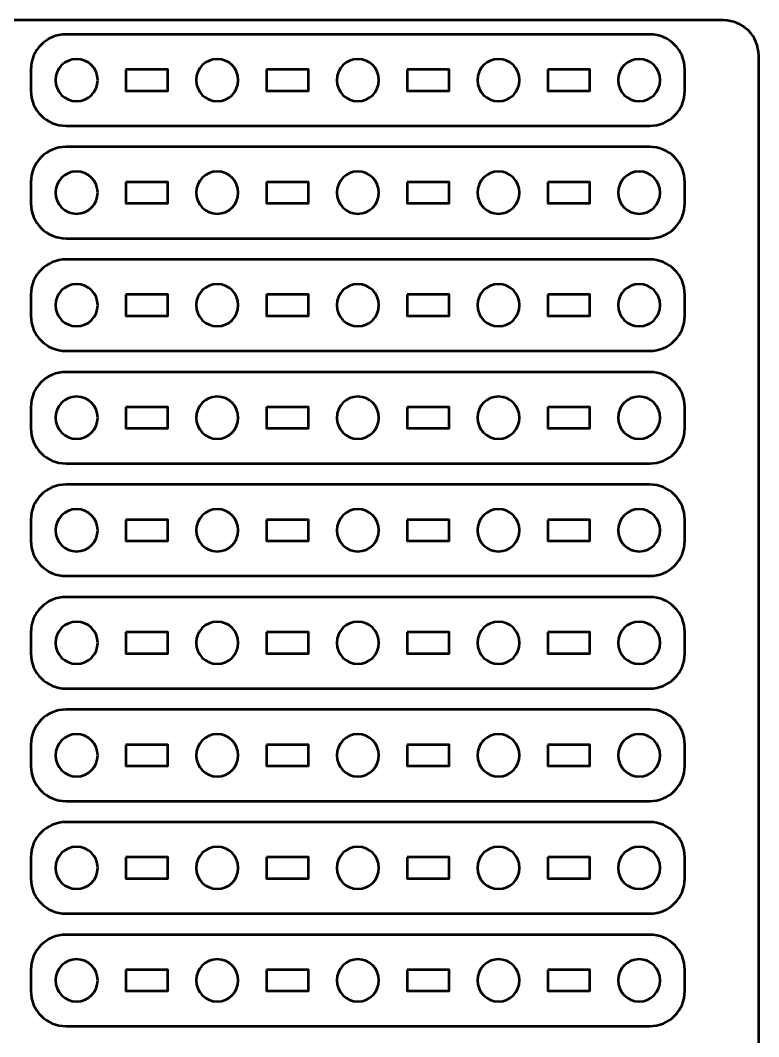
# Model space of a CAD drawing. Header units: centimetres. Extents: x -21 to 0, y -29.7 to 0.
# Drawn here: x -10.5 to 0, y -14.45 to 0 of the extents above; entities that cross this region are included whole.
import ezdxf

# ---------------------------------------------------------------- set-up
doc = ezdxf.new("R2010")
doc.units = ezdxf.units.CM
doc.header["$MEASUREMENT"] = 0
doc.layers.add('Layer 1', color=7, linetype='Continuous')

msp = doc.modelspace()

# ---------------------------------------------------------------- linework, layer by layer
at = {"layer": 'Layer 1', "color": 22, "lineweight": 53}
msp.add_open_spline([(-21.00003, -29.19996), (-21.00003, -29.19996), (-21.00003, -0.49992), (-21.00003, -0.49992), (-21.00003, -0.49992), (-21.00003, -0.22295), (-20.77694, 0.00004), (-20.49994, 0.00004), (-20.49994, 0.00004), (-20.49994, 0.00004), (-0.50008, 0.00004), (-0.50008, 0.00004), (-0.50008, 0.00004), (-0.22294, 0.00004), (0.00002, -0.22295), (0.00002, -0.49992), (0.00002, -0.49992), (0.00002, -0.49992), (0.00002, -29.19996), (0.00002, -29.19996), (0.00002, -29.19996), (0.00002, -29.47696), (-0.22294, -29.70005), (-0.50008, -29.70005), (-0.50008, -29.70005), (-0.50008, -29.70005), (-20.49994, -29.70005), (-20.49994, -29.70005), (-20.49994, -29.70005), (-20.77694, -29.70005), (-21.00003, -29.47696), (-21.00003, -29.19996)], degree=3, knots=[0, 0, 0, 0, 0.125, 0.125, 0.125, 0.125, 0.25, 0.25, 0.25, 0.25, 0.375, 0.375, 0.375, 0.375, 0.5, 0.5, 0.5, 0.5, 0.625, 0.625, 0.625, 0.625, 0.75, 0.75, 0.75, 0.75, 0.875, 0.875, 0.875, 0.875, 1, 1, 1, 1], dxfattribs=at)
at = {"layer": 'Layer 1', "color": 2, "lineweight": 53}
for points in [[(-9.84995, -0.19999), (-9.84995, -0.19999), (-1.55005, -0.19999), (-1.55005, -0.19999), (-1.55005, -0.19999), (-1.27305, -0.19999), (-1.04995, -0.42308), (-1.04995, -0.70008), (-1.04995, -0.70008), (-1.04995, -0.70008), (-1.04995, -1.00009), (-1.04995, -1.00009), (-1.04995, -1.00009), (-1.04995, -1.27705), (-1.27305, -1.50001), (-1.55005, -1.50001), (-1.55005, -1.50001), (-1.55005, -1.50001), (-9.84995, -1.50001), (-9.84995, -1.50001), (-9.84995, -1.50001), (-10.12695, -1.50001), (-10.35005, -1.27705), (-10.35005, -1.00009), (-10.35005, -1.00009), (-10.35005, -1.00009), (-10.35005, -0.70008), (-10.35005, -0.70008), (-10.35005, -0.70008), (-10.35005, -0.42308), (-10.12695, -0.19999), (-9.84995, -0.19999)], [(-9.84995, -1.79999), (-9.84995, -1.79999), (-1.55005, -1.79999), (-1.55005, -1.79999), (-1.55005, -1.79999), (-1.27305, -1.79999), (-1.04995, -2.02308), (-1.04995, -2.30008), (-1.04995, -2.30008), (-1.04995, -2.30008), (-1.04995, -2.60009), (-1.04995, -2.60009), (-1.04995, -2.60009), (-1.04995, -2.87705), (-1.27305, -3.10001), (-1.55005, -3.10001), (-1.55005, -3.10001), (-1.55005, -3.10001), (-9.84995, -3.10001), (-9.84995, -3.10001), (-9.84995, -3.10001), (-10.12695, -3.10001), (-10.35005, -2.87705), (-10.35005, -2.60009), (-10.35005, -2.60009), (-10.35005, -2.60009), (-10.35005, -2.30008), (-10.35005, -2.30008), (-10.35005, -2.30008), (-10.35005, -2.02308), (-10.12695, -1.79999), (-9.84995, -1.79999)], [(-9.84995, -3.39999), (-9.84995, -3.39999), (-1.55005, -3.39999), (-1.55005, -3.39999), (-1.55005, -3.39999), (-1.27305, -3.39999), (-1.04995, -3.62308), (-1.04995, -3.90008), (-1.04995, -3.90008), (-1.04995, -3.90008), (-1.04995, -4.20009), (-1.04995, -4.20009), (-1.04995, -4.20009), (-1.04995, -4.47705), (-1.27305, -4.70001), (-1.55005, -4.70001), (-1.55005, -4.70001), (-1.55005, -4.70001), (-9.84995, -4.70001), (-9.84995, -4.70001), (-9.84995, -4.70001), (-10.12695, -4.70001), (-10.35005, -4.47705), (-10.35005, -4.20009), (-10.35005, -4.20009), (-10.35005, -4.20009), (-10.35005, -3.90008), (-10.35005, -3.90008), (-10.35005, -3.90008), (-10.35005, -3.62308), (-10.12695, -3.39999), (-9.84995, -3.39999)], [(-9.84995, -4.99999), (-9.84995, -4.99999), (-1.55005, -4.99999), (-1.55005, -4.99999), (-1.55005, -4.99999), (-1.27305, -4.99999), (-1.04995, -5.22308), (-1.04995, -5.50008), (-1.04995, -5.50008), (-1.04995, -5.50008), (-1.04995, -5.80009), (-1.04995, -5.80009), (-1.04995, -5.80009), (-1.04995, -6.07705), (-1.27305, -6.30001), (-1.55005, -6.30001), (-1.55005, -6.30001), (-1.55005, -6.30001), (-9.84995, -6.30001), (-9.84995, -6.30001), (-9.84995, -6.30001), (-10.12695, -6.30001), (-10.35005, -6.07705), (-10.35005, -5.80009), (-10.35005, -5.80009), (-10.35005, -5.80009), (-10.35005, -5.50008), (-10.35005, -5.50008), (-10.35005, -5.50008), (-10.35005, -5.22308), (-10.12695, -4.99999), (-9.84995, -4.99999)], [(-9.84995, -6.59999), (-9.84995, -6.59999), (-1.55005, -6.59999), (-1.55005, -6.59999), (-1.55005, -6.59999), (-1.27305, -6.59999), (-1.04995, -6.82308), (-1.04995, -7.10008), (-1.04995, -7.10008), (-1.04995, -7.10008), (-1.04995, -7.40009), (-1.04995, -7.40009), (-1.04995, -7.40009), (-1.04995, -7.67705), (-1.27305, -7.90001), (-1.55005, -7.90001), (-1.55005, -7.90001), (-1.55005, -7.90001), (-9.84995, -7.90001), (-9.84995, -7.90001), (-9.84995, -7.90001), (-10.12695, -7.90001), (-10.35005, -7.67705), (-10.35005, -7.40009), (-10.35005, -7.40009), (-10.35005, -7.40009), (-10.35005, -7.10008), (-10.35005, -7.10008), (-10.35005, -7.10008), (-10.35005, -6.82308), (-10.12695, -6.59999), (-9.84995, -6.59999)], [(-9.84995, -8.19999), (-9.84995, -8.19999), (-1.55005, -8.19999), (-1.55005, -8.19999), (-1.55005, -8.19999), (-1.27305, -8.19999), (-1.04995, -8.42308), (-1.04995, -8.70008), (-1.04995, -8.70008), (-1.04995, -8.70008), (-1.04995, -9.00009), (-1.04995, -9.00009), (-1.04995, -9.00009), (-1.04995, -9.27705), (-1.27305, -9.50001), (-1.55005, -9.50001), (-1.55005, -9.50001), (-1.55005, -9.50001), (-9.84995, -9.50001), (-9.84995, -9.50001), (-9.84995, -9.50001), (-10.12695, -9.50001), (-10.35005, -9.27705), (-10.35005, -9.00009), (-10.35005, -9.00009), (-10.35005, -9.00009), (-10.35005, -8.70008), (-10.35005, -8.70008), (-10.35005, -8.70008), (-10.35005, -8.42308), (-10.12695, -8.19999), (-9.84995, -8.19999)], [(-9.84995, -9.79999), (-9.84995, -9.79999), (-1.55005, -9.79999), (-1.55005, -9.79999), (-1.55005, -9.79999), (-1.27305, -9.79999), (-1.04995, -10.02308), (-1.04995, -10.30008), (-1.04995, -10.30008), (-1.04995, -10.30008), (-1.04995, -10.60009), (-1.04995, -10.60009), (-1.04995, -10.60009), (-1.04995, -10.87705), (-1.27305, -11.10001), (-1.55005, -11.10001), (-1.55005, -11.10001), (-1.55005, -11.10001), (-9.84995, -11.10001), (-9.84995, -11.10001), (-9.84995, -11.10001), (-10.12695, -11.10001), (-10.35005, -10.87705), (-10.35005, -10.60009), (-10.35005, -10.60009), (-10.35005, -10.60009), (-10.35005, -10.30008), (-10.35005, -10.30008), (-10.35005, -10.30008), (-10.35005, -10.02308), (-10.12695, -9.79999), (-9.84995, -9.79999)], [(-9.84995, -11.39999), (-9.84995, -11.39999), (-1.55005, -11.39999), (-1.55005, -11.39999), (-1.55005, -11.39999), (-1.27305, -11.39999), (-1.04995, -11.62308), (-1.04995, -11.90008), (-1.04995, -11.90008), (-1.04995, -11.90008), (-1.04995, -12.20009), (-1.04995, -12.20009), (-1.04995, -12.20009), (-1.04995, -12.47705), (-1.27305, -12.70001), (-1.55005, -12.70001), (-1.55005, -12.70001), (-1.55005, -12.70001), (-9.84995, -12.70001), (-9.84995, -12.70001), (-9.84995, -12.70001), (-10.12695, -12.70001), (-10.35005, -12.47705), (-10.35005, -12.20009), (-10.35005, -12.20009), (-10.35005, -12.20009), (-10.35005, -11.90008), (-10.35005, -11.90008), (-10.35005, -11.90008), (-10.35005, -11.62308), (-10.12695, -11.39999), (-9.84995, -11.39999)], [(-9.84995, -12.99999), (-9.84995, -12.99999), (-1.55005, -12.99999), (-1.55005, -12.99999), (-1.55005, -12.99999), (-1.27305, -12.99999), (-1.04995, -13.22308), (-1.04995, -13.50008), (-1.04995, -13.50008), (-1.04995, -13.50008), (-1.04995, -13.80009), (-1.04995, -13.80009), (-1.04995, -13.80009), (-1.04995, -14.07705), (-1.27305, -14.30001), (-1.55005, -14.30001), (-1.55005, -14.30001), (-1.55005, -14.30001), (-9.84995, -14.30001), (-9.84995, -14.30001), (-9.84995, -14.30001), (-10.12695, -14.30001), (-10.35005, -14.07705), (-10.35005, -13.80009), (-10.35005, -13.80009), (-10.35005, -13.80009), (-10.35005, -13.50008), (-10.35005, -13.50008), (-10.35005, -13.50008), (-10.35005, -13.22308), (-10.12695, -12.99999), (-9.84995, -12.99999)]]:
    msp.add_open_spline(points, degree=3, knots=[0, 0, 0, 0, 0.125, 0.125, 0.125, 0.125, 0.25, 0.25, 0.25, 0.25, 0.375, 0.375, 0.375, 0.375, 0.5, 0.5, 0.5, 0.5, 0.625, 0.625, 0.625, 0.625, 0.75, 0.75, 0.75, 0.75, 0.875, 0.875, 0.875, 0.875, 1, 1, 1, 1], dxfattribs=at)
at = {"layer": 'Layer 1', "lineweight": 53}
for points in [[(-9.40002, -0.85001), (-9.40002, -1.01579), (-9.53425, -1.15002), (-9.70002, -1.15002), (-9.70002, -1.15002), (-9.86568, -1.15002), (-10.00002, -1.01579), (-10.00002, -0.85001), (-10.00002, -0.85001), (-10.00002, -0.68435), (-9.86568, -0.55001), (-9.70002, -0.55001), (-9.70002, -0.55001), (-9.53425, -0.55001), (-9.40002, -0.68435), (-9.40002, -0.85001)], [(-7.39994, -0.85001), (-7.39994, -1.01579), (-7.53432, -1.15002), (-7.69995, -1.15002), (-7.69995, -1.15002), (-7.86572, -1.15002), (-7.99995, -1.01579), (-7.99995, -0.85001), (-7.99995, -0.85001), (-7.99995, -0.68435), (-7.86572, -0.55001), (-7.69995, -0.55001), (-7.69995, -0.55001), (-7.53432, -0.55001), (-7.39994, -0.68435), (-7.39994, -0.85001)], [(-5.40002, -0.85001), (-5.40002, -1.01579), (-5.53436, -1.15002), (-5.70001, -1.15002), (-5.70001, -1.15002), (-5.86564, -1.15002), (-6.00002, -1.01579), (-6.00002, -0.85001), (-6.00002, -0.85001), (-6.00002, -0.68435), (-5.86564, -0.55001), (-5.70001, -0.55001), (-5.70001, -0.55001), (-5.53436, -0.55001), (-5.40002, -0.68435), (-5.40002, -0.85001)], [(-3.40005, -0.85001), (-3.40005, -1.01579), (-3.53429, -1.15002), (-3.70006, -1.15002), (-3.70006, -1.15002), (-3.86572, -1.15002), (-4.00006, -1.01579), (-4.00006, -0.85001), (-4.00006, -0.85001), (-4.00006, -0.68435), (-3.86572, -0.55001), (-3.70006, -0.55001), (-3.70006, -0.55001), (-3.53429, -0.55001), (-3.40005, -0.68435), (-3.40005, -0.85001)], [(-1.39998, -0.85001), (-1.39998, -1.01579), (-1.53435, -1.15002), (-1.69998, -1.15002), (-1.69998, -1.15002), (-1.86575, -1.15002), (-1.99998, -1.01579), (-1.99998, -0.85001), (-1.99998, -0.85001), (-1.99998, -0.68435), (-1.86575, -0.55001), (-1.69998, -0.55001), (-1.69998, -0.55001), (-1.53435, -0.55001), (-1.39998, -0.68435), (-1.39998, -0.85001)], [(-9, -0.70008), (-9, -0.70008), (-8.4, -0.70008), (-8.4, -0.70008), (-8.4, -0.70008), (-8.4, -0.70008), (-8.4, -1.00009), (-8.4, -1.00009), (-8.4, -1.00009), (-8.4, -1.00009), (-9, -1.00009), (-9, -1.00009), (-9, -1.00009), (-9, -1.00009), (-9, -0.70008), (-9, -0.70008)], [(-7.00004, -0.70008), (-7.00004, -0.70008), (-6.40003, -0.70008), (-6.40003, -0.70008), (-6.40003, -0.70008), (-6.40003, -0.70008), (-6.40003, -1.00009), (-6.40003, -1.00009), (-6.40003, -1.00009), (-6.40003, -1.00009), (-7.00004, -1.00009), (-7.00004, -1.00009), (-7.00004, -1.00009), (-7.00004, -1.00009), (-7.00004, -0.70008), (-7.00004, -0.70008)], [(-4.99997, -0.70008), (-4.99997, -0.70008), (-4.39997, -0.70008), (-4.39997, -0.70008), (-4.39997, -0.70008), (-4.39997, -0.70008), (-4.39997, -1.00009), (-4.39997, -1.00009), (-4.39997, -1.00009), (-4.39997, -1.00009), (-4.99997, -1.00009), (-4.99997, -1.00009), (-4.99997, -1.00009), (-4.99997, -1.00009), (-4.99997, -0.70008), (-4.99997, -0.70008)], [(-3, -0.70008), (-3, -0.70008), (-2.4, -0.70008), (-2.4, -0.70008), (-2.4, -0.70008), (-2.4, -0.70008), (-2.4, -1.00009), (-2.4, -1.00009), (-2.4, -1.00009), (-2.4, -1.00009), (-3, -1.00009), (-3, -1.00009), (-3, -1.00009), (-3, -1.00009), (-3, -0.70008), (-3, -0.70008)], [(-9.40002, -2.45001), (-9.40002, -2.61579), (-9.53425, -2.75002), (-9.70002, -2.75002), (-9.70002, -2.75002), (-9.86568, -2.75002), (-10.00002, -2.61579), (-10.00002, -2.45001), (-10.00002, -2.45001), (-10.00002, -2.28435), (-9.86568, -2.15001), (-9.70002, -2.15001), (-9.70002, -2.15001), (-9.53425, -2.15001), (-9.40002, -2.28435), (-9.40002, -2.45001)], [(-7.39994, -2.45001), (-7.39994, -2.61579), (-7.53432, -2.75002), (-7.69995, -2.75002), (-7.69995, -2.75002), (-7.86572, -2.75002), (-7.99995, -2.61579), (-7.99995, -2.45001), (-7.99995, -2.45001), (-7.99995, -2.28435), (-7.86572, -2.15001), (-7.69995, -2.15001), (-7.69995, -2.15001), (-7.53432, -2.15001), (-7.39994, -2.28435), (-7.39994, -2.45001)], [(-5.40002, -2.45001), (-5.40002, -2.61579), (-5.53436, -2.75002), (-5.70001, -2.75002), (-5.70001, -2.75002), (-5.86564, -2.75002), (-6.00002, -2.61579), (-6.00002, -2.45001), (-6.00002, -2.45001), (-6.00002, -2.28435), (-5.86564, -2.15001), (-5.70001, -2.15001), (-5.70001, -2.15001), (-5.53436, -2.15001), (-5.40002, -2.28435), (-5.40002, -2.45001)], [(-3.40005, -2.45001), (-3.40005, -2.61579), (-3.53429, -2.75002), (-3.70006, -2.75002), (-3.70006, -2.75002), (-3.86572, -2.75002), (-4.00006, -2.61579), (-4.00006, -2.45001), (-4.00006, -2.45001), (-4.00006, -2.28435), (-3.86572, -2.15001), (-3.70006, -2.15001), (-3.70006, -2.15001), (-3.53429, -2.15001), (-3.40005, -2.28435), (-3.40005, -2.45001)], [(-1.39998, -2.45001), (-1.39998, -2.61579), (-1.53435, -2.75002), (-1.69998, -2.75002), (-1.69998, -2.75002), (-1.86575, -2.75002), (-1.99998, -2.61579), (-1.99998, -2.45001), (-1.99998, -2.45001), (-1.99998, -2.28435), (-1.86575, -2.15001), (-1.69998, -2.15001), (-1.69998, -2.15001), (-1.53435, -2.15001), (-1.39998, -2.28435), (-1.39998, -2.45001)], [(-9, -2.30008), (-9, -2.30008), (-8.4, -2.30008), (-8.4, -2.30008), (-8.4, -2.30008), (-8.4, -2.30008), (-8.4, -2.60009), (-8.4, -2.60009), (-8.4, -2.60009), (-8.4, -2.60009), (-9, -2.60009), (-9, -2.60009), (-9, -2.60009), (-9, -2.60009), (-9, -2.30008), (-9, -2.30008)], [(-7.00004, -2.30008), (-7.00004, -2.30008), (-6.40003, -2.30008), (-6.40003, -2.30008), (-6.40003, -2.30008), (-6.40003, -2.30008), (-6.40003, -2.60009), (-6.40003, -2.60009), (-6.40003, -2.60009), (-6.40003, -2.60009), (-7.00004, -2.60009), (-7.00004, -2.60009), (-7.00004, -2.60009), (-7.00004, -2.60009), (-7.00004, -2.30008), (-7.00004, -2.30008)], [(-4.99997, -2.30008), (-4.99997, -2.30008), (-4.39997, -2.30008), (-4.39997, -2.30008), (-4.39997, -2.30008), (-4.39997, -2.30008), (-4.39997, -2.60009), (-4.39997, -2.60009), (-4.39997, -2.60009), (-4.39997, -2.60009), (-4.99997, -2.60009), (-4.99997, -2.60009), (-4.99997, -2.60009), (-4.99997, -2.60009), (-4.99997, -2.30008), (-4.99997, -2.30008)], [(-3, -2.30008), (-3, -2.30008), (-2.4, -2.30008), (-2.4, -2.30008), (-2.4, -2.30008), (-2.4, -2.30008), (-2.4, -2.60009), (-2.4, -2.60009), (-2.4, -2.60009), (-2.4, -2.60009), (-3, -2.60009), (-3, -2.60009), (-3, -2.60009), (-3, -2.60009), (-3, -2.30008), (-3, -2.30008)], [(-9.40002, -4.05001), (-9.40002, -4.21579), (-9.53425, -4.35002), (-9.70002, -4.35002), (-9.70002, -4.35002), (-9.86568, -4.35002), (-10.00002, -4.21579), (-10.00002, -4.05001), (-10.00002, -4.05001), (-10.00002, -3.88435), (-9.86568, -3.75001), (-9.70002, -3.75001), (-9.70002, -3.75001), (-9.53425, -3.75001), (-9.40002, -3.88435), (-9.40002, -4.05001)], [(-7.39994, -4.05001), (-7.39994, -4.21579), (-7.53432, -4.35002), (-7.69995, -4.35002), (-7.69995, -4.35002), (-7.86572, -4.35002), (-7.99995, -4.21579), (-7.99995, -4.05001), (-7.99995, -4.05001), (-7.99995, -3.88435), (-7.86572, -3.75001), (-7.69995, -3.75001), (-7.69995, -3.75001), (-7.53432, -3.75001), (-7.39994, -3.88435), (-7.39994, -4.05001)], [(-5.40002, -4.05001), (-5.40002, -4.21579), (-5.53436, -4.35002), (-5.70001, -4.35002), (-5.70001, -4.35002), (-5.86564, -4.35002), (-6.00002, -4.21579), (-6.00002, -4.05001), (-6.00002, -4.05001), (-6.00002, -3.88435), (-5.86564, -3.75001), (-5.70001, -3.75001), (-5.70001, -3.75001), (-5.53436, -3.75001), (-5.40002, -3.88435), (-5.40002, -4.05001)], [(-3.40005, -4.05001), (-3.40005, -4.21579), (-3.53429, -4.35002), (-3.70006, -4.35002), (-3.70006, -4.35002), (-3.86572, -4.35002), (-4.00006, -4.21579), (-4.00006, -4.05001), (-4.00006, -4.05001), (-4.00006, -3.88435), (-3.86572, -3.75001), (-3.70006, -3.75001), (-3.70006, -3.75001), (-3.53429, -3.75001), (-3.40005, -3.88435), (-3.40005, -4.05001)], [(-1.39998, -4.05001), (-1.39998, -4.21579), (-1.53435, -4.35002), (-1.69998, -4.35002), (-1.69998, -4.35002), (-1.86575, -4.35002), (-1.99998, -4.21579), (-1.99998, -4.05001), (-1.99998, -4.05001), (-1.99998, -3.88435), (-1.86575, -3.75001), (-1.69998, -3.75001), (-1.69998, -3.75001), (-1.53435, -3.75001), (-1.39998, -3.88435), (-1.39998, -4.05001)], [(-9, -3.90008), (-9, -3.90008), (-8.4, -3.90008), (-8.4, -3.90008), (-8.4, -3.90008), (-8.4, -3.90008), (-8.4, -4.20009), (-8.4, -4.20009), (-8.4, -4.20009), (-8.4, -4.20009), (-9, -4.20009), (-9, -4.20009), (-9, -4.20009), (-9, -4.20009), (-9, -3.90008), (-9, -3.90008)], [(-7.00004, -3.90008), (-7.00004, -3.90008), (-6.40003, -3.90008), (-6.40003, -3.90008), (-6.40003, -3.90008), (-6.40003, -3.90008), (-6.40003, -4.20009), (-6.40003, -4.20009), (-6.40003, -4.20009), (-6.40003, -4.20009), (-7.00004, -4.20009), (-7.00004, -4.20009), (-7.00004, -4.20009), (-7.00004, -4.20009), (-7.00004, -3.90008), (-7.00004, -3.90008)], [(-4.99997, -3.90008), (-4.99997, -3.90008), (-4.39997, -3.90008), (-4.39997, -3.90008), (-4.39997, -3.90008), (-4.39997, -3.90008), (-4.39997, -4.20009), (-4.39997, -4.20009), (-4.39997, -4.20009), (-4.39997, -4.20009), (-4.99997, -4.20009), (-4.99997, -4.20009), (-4.99997, -4.20009), (-4.99997, -4.20009), (-4.99997, -3.90008), (-4.99997, -3.90008)], [(-3, -3.90008), (-3, -3.90008), (-2.4, -3.90008), (-2.4, -3.90008), (-2.4, -3.90008), (-2.4, -3.90008), (-2.4, -4.20009), (-2.4, -4.20009), (-2.4, -4.20009), (-2.4, -4.20009), (-3, -4.20009), (-3, -4.20009), (-3, -4.20009), (-3, -4.20009), (-3, -3.90008), (-3, -3.90008)], [(-9.40002, -5.65001), (-9.40002, -5.81579), (-9.53425, -5.95002), (-9.70002, -5.95002), (-9.70002, -5.95002), (-9.86568, -5.95002), (-10.00002, -5.81579), (-10.00002, -5.65001), (-10.00002, -5.65001), (-10.00002, -5.48435), (-9.86568, -5.35001), (-9.70002, -5.35001), (-9.70002, -5.35001), (-9.53425, -5.35001), (-9.40002, -5.48435), (-9.40002, -5.65001)], [(-7.39994, -5.65001), (-7.39994, -5.81579), (-7.53432, -5.95002), (-7.69995, -5.95002), (-7.69995, -5.95002), (-7.86572, -5.95002), (-7.99995, -5.81579), (-7.99995, -5.65001), (-7.99995, -5.65001), (-7.99995, -5.48435), (-7.86572, -5.35001), (-7.69995, -5.35001), (-7.69995, -5.35001), (-7.53432, -5.35001), (-7.39994, -5.48435), (-7.39994, -5.65001)], [(-5.40002, -5.65001), (-5.40002, -5.81579), (-5.53436, -5.95002), (-5.70001, -5.95002), (-5.70001, -5.95002), (-5.86564, -5.95002), (-6.00002, -5.81579), (-6.00002, -5.65001), (-6.00002, -5.65001), (-6.00002, -5.48435), (-5.86564, -5.35001), (-5.70001, -5.35001), (-5.70001, -5.35001), (-5.53436, -5.35001), (-5.40002, -5.48435), (-5.40002, -5.65001)], [(-3.40005, -5.65001), (-3.40005, -5.81579), (-3.53429, -5.95002), (-3.70006, -5.95002), (-3.70006, -5.95002), (-3.86572, -5.95002), (-4.00006, -5.81579), (-4.00006, -5.65001), (-4.00006, -5.65001), (-4.00006, -5.48435), (-3.86572, -5.35001), (-3.70006, -5.35001), (-3.70006, -5.35001), (-3.53429, -5.35001), (-3.40005, -5.48435), (-3.40005, -5.65001)], [(-1.39998, -5.65001), (-1.39998, -5.81579), (-1.53435, -5.95002), (-1.69998, -5.95002), (-1.69998, -5.95002), (-1.86575, -5.95002), (-1.99998, -5.81579), (-1.99998, -5.65001), (-1.99998, -5.65001), (-1.99998, -5.48435), (-1.86575, -5.35001), (-1.69998, -5.35001), (-1.69998, -5.35001), (-1.53435, -5.35001), (-1.39998, -5.48435), (-1.39998, -5.65001)], [(-9, -5.50008), (-9, -5.50008), (-8.4, -5.50008), (-8.4, -5.50008), (-8.4, -5.50008), (-8.4, -5.50008), (-8.4, -5.80009), (-8.4, -5.80009), (-8.4, -5.80009), (-8.4, -5.80009), (-9, -5.80009), (-9, -5.80009), (-9, -5.80009), (-9, -5.80009), (-9, -5.50008), (-9, -5.50008)], [(-7.00004, -5.50008), (-7.00004, -5.50008), (-6.40003, -5.50008), (-6.40003, -5.50008), (-6.40003, -5.50008), (-6.40003, -5.50008), (-6.40003, -5.80009), (-6.40003, -5.80009), (-6.40003, -5.80009), (-6.40003, -5.80009), (-7.00004, -5.80009), (-7.00004, -5.80009), (-7.00004, -5.80009), (-7.00004, -5.80009), (-7.00004, -5.50008), (-7.00004, -5.50008)], [(-4.99997, -5.50008), (-4.99997, -5.50008), (-4.39997, -5.50008), (-4.39997, -5.50008), (-4.39997, -5.50008), (-4.39997, -5.50008), (-4.39997, -5.80009), (-4.39997, -5.80009), (-4.39997, -5.80009), (-4.39997, -5.80009), (-4.99997, -5.80009), (-4.99997, -5.80009), (-4.99997, -5.80009), (-4.99997, -5.80009), (-4.99997, -5.50008), (-4.99997, -5.50008)], [(-3, -5.50008), (-3, -5.50008), (-2.4, -5.50008), (-2.4, -5.50008), (-2.4, -5.50008), (-2.4, -5.50008), (-2.4, -5.80009), (-2.4, -5.80009), (-2.4, -5.80009), (-2.4, -5.80009), (-3, -5.80009), (-3, -5.80009), (-3, -5.80009), (-3, -5.80009), (-3, -5.50008), (-3, -5.50008)], [(-9.40002, -7.25001), (-9.40002, -7.41579), (-9.53425, -7.55002), (-9.70002, -7.55002), (-9.70002, -7.55002), (-9.86568, -7.55002), (-10.00002, -7.41579), (-10.00002, -7.25001), (-10.00002, -7.25001), (-10.00002, -7.08435), (-9.86568, -6.95001), (-9.70002, -6.95001), (-9.70002, -6.95001), (-9.53425, -6.95001), (-9.40002, -7.08435), (-9.40002, -7.25001)], [(-7.39994, -7.25001), (-7.39994, -7.41579), (-7.53432, -7.55002), (-7.69995, -7.55002), (-7.69995, -7.55002), (-7.86572, -7.55002), (-7.99995, -7.41579), (-7.99995, -7.25001), (-7.99995, -7.25001), (-7.99995, -7.08435), (-7.86572, -6.95001), (-7.69995, -6.95001), (-7.69995, -6.95001), (-7.53432, -6.95001), (-7.39994, -7.08435), (-7.39994, -7.25001)], [(-5.40002, -7.25001), (-5.40002, -7.41579), (-5.53436, -7.55002), (-5.70001, -7.55002), (-5.70001, -7.55002), (-5.86564, -7.55002), (-6.00002, -7.41579), (-6.00002, -7.25001), (-6.00002, -7.25001), (-6.00002, -7.08435), (-5.86564, -6.95001), (-5.70001, -6.95001), (-5.70001, -6.95001), (-5.53436, -6.95001), (-5.40002, -7.08435), (-5.40002, -7.25001)], [(-3.40005, -7.25001), (-3.40005, -7.41579), (-3.53429, -7.55002), (-3.70006, -7.55002), (-3.70006, -7.55002), (-3.86572, -7.55002), (-4.00006, -7.41579), (-4.00006, -7.25001), (-4.00006, -7.25001), (-4.00006, -7.08435), (-3.86572, -6.95001), (-3.70006, -6.95001), (-3.70006, -6.95001), (-3.53429, -6.95001), (-3.40005, -7.08435), (-3.40005, -7.25001)], [(-1.39998, -7.25001), (-1.39998, -7.41579), (-1.53435, -7.55002), (-1.69998, -7.55002), (-1.69998, -7.55002), (-1.86575, -7.55002), (-1.99998, -7.41579), (-1.99998, -7.25001), (-1.99998, -7.25001), (-1.99998, -7.08435), (-1.86575, -6.95001), (-1.69998, -6.95001), (-1.69998, -6.95001), (-1.53435, -6.95001), (-1.39998, -7.08435), (-1.39998, -7.25001)], [(-9, -7.10008), (-9, -7.10008), (-8.4, -7.10008), (-8.4, -7.10008), (-8.4, -7.10008), (-8.4, -7.10008), (-8.4, -7.40009), (-8.4, -7.40009), (-8.4, -7.40009), (-8.4, -7.40009), (-9, -7.40009), (-9, -7.40009), (-9, -7.40009), (-9, -7.40009), (-9, -7.10008), (-9, -7.10008)], [(-7.00004, -7.10008), (-7.00004, -7.10008), (-6.40003, -7.10008), (-6.40003, -7.10008), (-6.40003, -7.10008), (-6.40003, -7.10008), (-6.40003, -7.40009), (-6.40003, -7.40009), (-6.40003, -7.40009), (-6.40003, -7.40009), (-7.00004, -7.40009), (-7.00004, -7.40009), (-7.00004, -7.40009), (-7.00004, -7.40009), (-7.00004, -7.10008), (-7.00004, -7.10008)], [(-4.99997, -7.10008), (-4.99997, -7.10008), (-4.39997, -7.10008), (-4.39997, -7.10008), (-4.39997, -7.10008), (-4.39997, -7.10008), (-4.39997, -7.40009), (-4.39997, -7.40009), (-4.39997, -7.40009), (-4.39997, -7.40009), (-4.99997, -7.40009), (-4.99997, -7.40009), (-4.99997, -7.40009), (-4.99997, -7.40009), (-4.99997, -7.10008), (-4.99997, -7.10008)], [(-3, -7.10008), (-3, -7.10008), (-2.4, -7.10008), (-2.4, -7.10008), (-2.4, -7.10008), (-2.4, -7.10008), (-2.4, -7.40009), (-2.4, -7.40009), (-2.4, -7.40009), (-2.4, -7.40009), (-3, -7.40009), (-3, -7.40009), (-3, -7.40009), (-3, -7.40009), (-3, -7.10008), (-3, -7.10008)], [(-9.40002, -8.85001), (-9.40002, -9.01579), (-9.53425, -9.15002), (-9.70002, -9.15002), (-9.70002, -9.15002), (-9.86568, -9.15002), (-10.00002, -9.01579), (-10.00002, -8.85001), (-10.00002, -8.85001), (-10.00002, -8.68435), (-9.86568, -8.55001), (-9.70002, -8.55001), (-9.70002, -8.55001), (-9.53425, -8.55001), (-9.40002, -8.68435), (-9.40002, -8.85001)], [(-7.39994, -8.85001), (-7.39994, -9.01579), (-7.53432, -9.15002), (-7.69995, -9.15002), (-7.69995, -9.15002), (-7.86572, -9.15002), (-7.99995, -9.01579), (-7.99995, -8.85001), (-7.99995, -8.85001), (-7.99995, -8.68435), (-7.86572, -8.55001), (-7.69995, -8.55001), (-7.69995, -8.55001), (-7.53432, -8.55001), (-7.39994, -8.68435), (-7.39994, -8.85001)], [(-5.40002, -8.85001), (-5.40002, -9.01579), (-5.53436, -9.15002), (-5.70001, -9.15002), (-5.70001, -9.15002), (-5.86564, -9.15002), (-6.00002, -9.01579), (-6.00002, -8.85001), (-6.00002, -8.85001), (-6.00002, -8.68435), (-5.86564, -8.55001), (-5.70001, -8.55001), (-5.70001, -8.55001), (-5.53436, -8.55001), (-5.40002, -8.68435), (-5.40002, -8.85001)], [(-3.40005, -8.85001), (-3.40005, -9.01579), (-3.53429, -9.15002), (-3.70006, -9.15002), (-3.70006, -9.15002), (-3.86572, -9.15002), (-4.00006, -9.01579), (-4.00006, -8.85001), (-4.00006, -8.85001), (-4.00006, -8.68435), (-3.86572, -8.55001), (-3.70006, -8.55001), (-3.70006, -8.55001), (-3.53429, -8.55001), (-3.40005, -8.68435), (-3.40005, -8.85001)], [(-1.39998, -8.85001), (-1.39998, -9.01579), (-1.53435, -9.15002), (-1.69998, -9.15002), (-1.69998, -9.15002), (-1.86575, -9.15002), (-1.99998, -9.01579), (-1.99998, -8.85001), (-1.99998, -8.85001), (-1.99998, -8.68435), (-1.86575, -8.55001), (-1.69998, -8.55001), (-1.69998, -8.55001), (-1.53435, -8.55001), (-1.39998, -8.68435), (-1.39998, -8.85001)], [(-9, -8.70008), (-9, -8.70008), (-8.4, -8.70008), (-8.4, -8.70008), (-8.4, -8.70008), (-8.4, -8.70008), (-8.4, -9.00009), (-8.4, -9.00009), (-8.4, -9.00009), (-8.4, -9.00009), (-9, -9.00009), (-9, -9.00009), (-9, -9.00009), (-9, -9.00009), (-9, -8.70008), (-9, -8.70008)], [(-7.00004, -8.70008), (-7.00004, -8.70008), (-6.40003, -8.70008), (-6.40003, -8.70008), (-6.40003, -8.70008), (-6.40003, -8.70008), (-6.40003, -9.00009), (-6.40003, -9.00009), (-6.40003, -9.00009), (-6.40003, -9.00009), (-7.00004, -9.00009), (-7.00004, -9.00009), (-7.00004, -9.00009), (-7.00004, -9.00009), (-7.00004, -8.70008), (-7.00004, -8.70008)], [(-4.99997, -8.70008), (-4.99997, -8.70008), (-4.39997, -8.70008), (-4.39997, -8.70008), (-4.39997, -8.70008), (-4.39997, -8.70008), (-4.39997, -9.00009), (-4.39997, -9.00009), (-4.39997, -9.00009), (-4.39997, -9.00009), (-4.99997, -9.00009), (-4.99997, -9.00009), (-4.99997, -9.00009), (-4.99997, -9.00009), (-4.99997, -8.70008), (-4.99997, -8.70008)], [(-3, -8.70008), (-3, -8.70008), (-2.4, -8.70008), (-2.4, -8.70008), (-2.4, -8.70008), (-2.4, -8.70008), (-2.4, -9.00009), (-2.4, -9.00009), (-2.4, -9.00009), (-2.4, -9.00009), (-3, -9.00009), (-3, -9.00009), (-3, -9.00009), (-3, -9.00009), (-3, -8.70008), (-3, -8.70008)], [(-9.40002, -10.45001), (-9.40002, -10.61579), (-9.53425, -10.75002), (-9.70002, -10.75002), (-9.70002, -10.75002), (-9.86568, -10.75002), (-10.00002, -10.61579), (-10.00002, -10.45001), (-10.00002, -10.45001), (-10.00002, -10.28435), (-9.86568, -10.15001), (-9.70002, -10.15001), (-9.70002, -10.15001), (-9.53425, -10.15001), (-9.40002, -10.28435), (-9.40002, -10.45001)], [(-7.39994, -10.45001), (-7.39994, -10.61579), (-7.53432, -10.75002), (-7.69995, -10.75002), (-7.69995, -10.75002), (-7.86572, -10.75002), (-7.99995, -10.61579), (-7.99995, -10.45001), (-7.99995, -10.45001), (-7.99995, -10.28435), (-7.86572, -10.15001), (-7.69995, -10.15001), (-7.69995, -10.15001), (-7.53432, -10.15001), (-7.39994, -10.28435), (-7.39994, -10.45001)], [(-5.40002, -10.45001), (-5.40002, -10.61579), (-5.53436, -10.75002), (-5.70001, -10.75002), (-5.70001, -10.75002), (-5.86564, -10.75002), (-6.00002, -10.61579), (-6.00002, -10.45001), (-6.00002, -10.45001), (-6.00002, -10.28435), (-5.86564, -10.15001), (-5.70001, -10.15001), (-5.70001, -10.15001), (-5.53436, -10.15001), (-5.40002, -10.28435), (-5.40002, -10.45001)], [(-3.40005, -10.45001), (-3.40005, -10.61579), (-3.53429, -10.75002), (-3.70006, -10.75002), (-3.70006, -10.75002), (-3.86572, -10.75002), (-4.00006, -10.61579), (-4.00006, -10.45001), (-4.00006, -10.45001), (-4.00006, -10.28435), (-3.86572, -10.15001), (-3.70006, -10.15001), (-3.70006, -10.15001), (-3.53429, -10.15001), (-3.40005, -10.28435), (-3.40005, -10.45001)], [(-1.39998, -10.45001), (-1.39998, -10.61579), (-1.53435, -10.75002), (-1.69998, -10.75002), (-1.69998, -10.75002), (-1.86575, -10.75002), (-1.99998, -10.61579), (-1.99998, -10.45001), (-1.99998, -10.45001), (-1.99998, -10.28435), (-1.86575, -10.15001), (-1.69998, -10.15001), (-1.69998, -10.15001), (-1.53435, -10.15001), (-1.39998, -10.28435), (-1.39998, -10.45001)], [(-9, -10.30008), (-9, -10.30008), (-8.4, -10.30008), (-8.4, -10.30008), (-8.4, -10.30008), (-8.4, -10.30008), (-8.4, -10.60009), (-8.4, -10.60009), (-8.4, -10.60009), (-8.4, -10.60009), (-9, -10.60009), (-9, -10.60009), (-9, -10.60009), (-9, -10.60009), (-9, -10.30008), (-9, -10.30008)], [(-7.00004, -10.30008), (-7.00004, -10.30008), (-6.40003, -10.30008), (-6.40003, -10.30008), (-6.40003, -10.30008), (-6.40003, -10.30008), (-6.40003, -10.60009), (-6.40003, -10.60009), (-6.40003, -10.60009), (-6.40003, -10.60009), (-7.00004, -10.60009), (-7.00004, -10.60009), (-7.00004, -10.60009), (-7.00004, -10.60009), (-7.00004, -10.30008), (-7.00004, -10.30008)], [(-4.99997, -10.30008), (-4.99997, -10.30008), (-4.39997, -10.30008), (-4.39997, -10.30008), (-4.39997, -10.30008), (-4.39997, -10.30008), (-4.39997, -10.60009), (-4.39997, -10.60009), (-4.39997, -10.60009), (-4.39997, -10.60009), (-4.99997, -10.60009), (-4.99997, -10.60009), (-4.99997, -10.60009), (-4.99997, -10.60009), (-4.99997, -10.30008), (-4.99997, -10.30008)], [(-3, -10.30008), (-3, -10.30008), (-2.4, -10.30008), (-2.4, -10.30008), (-2.4, -10.30008), (-2.4, -10.30008), (-2.4, -10.60009), (-2.4, -10.60009), (-2.4, -10.60009), (-2.4, -10.60009), (-3, -10.60009), (-3, -10.60009), (-3, -10.60009), (-3, -10.60009), (-3, -10.30008), (-3, -10.30008)], [(-9.40002, -12.05001), (-9.40002, -12.21579), (-9.53425, -12.35002), (-9.70002, -12.35002), (-9.70002, -12.35002), (-9.86568, -12.35002), (-10.00002, -12.21579), (-10.00002, -12.05001), (-10.00002, -12.05001), (-10.00002, -11.88435), (-9.86568, -11.75001), (-9.70002, -11.75001), (-9.70002, -11.75001), (-9.53425, -11.75001), (-9.40002, -11.88435), (-9.40002, -12.05001)], [(-7.39994, -12.05001), (-7.39994, -12.21579), (-7.53432, -12.35002), (-7.69995, -12.35002), (-7.69995, -12.35002), (-7.86572, -12.35002), (-7.99995, -12.21579), (-7.99995, -12.05001), (-7.99995, -12.05001), (-7.99995, -11.88435), (-7.86572, -11.75001), (-7.69995, -11.75001), (-7.69995, -11.75001), (-7.53432, -11.75001), (-7.39994, -11.88435), (-7.39994, -12.05001)], [(-5.40002, -12.05001), (-5.40002, -12.21579), (-5.53436, -12.35002), (-5.70001, -12.35002), (-5.70001, -12.35002), (-5.86564, -12.35002), (-6.00002, -12.21579), (-6.00002, -12.05001), (-6.00002, -12.05001), (-6.00002, -11.88435), (-5.86564, -11.75001), (-5.70001, -11.75001), (-5.70001, -11.75001), (-5.53436, -11.75001), (-5.40002, -11.88435), (-5.40002, -12.05001)], [(-3.40005, -12.05001), (-3.40005, -12.21579), (-3.53429, -12.35002), (-3.70006, -12.35002), (-3.70006, -12.35002), (-3.86572, -12.35002), (-4.00006, -12.21579), (-4.00006, -12.05001), (-4.00006, -12.05001), (-4.00006, -11.88435), (-3.86572, -11.75001), (-3.70006, -11.75001), (-3.70006, -11.75001), (-3.53429, -11.75001), (-3.40005, -11.88435), (-3.40005, -12.05001)], [(-1.39998, -12.05001), (-1.39998, -12.21579), (-1.53435, -12.35002), (-1.69998, -12.35002), (-1.69998, -12.35002), (-1.86575, -12.35002), (-1.99998, -12.21579), (-1.99998, -12.05001), (-1.99998, -12.05001), (-1.99998, -11.88435), (-1.86575, -11.75001), (-1.69998, -11.75001), (-1.69998, -11.75001), (-1.53435, -11.75001), (-1.39998, -11.88435), (-1.39998, -12.05001)], [(-9, -11.90008), (-9, -11.90008), (-8.4, -11.90008), (-8.4, -11.90008), (-8.4, -11.90008), (-8.4, -11.90008), (-8.4, -12.20009), (-8.4, -12.20009), (-8.4, -12.20009), (-8.4, -12.20009), (-9, -12.20009), (-9, -12.20009), (-9, -12.20009), (-9, -12.20009), (-9, -11.90008), (-9, -11.90008)], [(-7.00004, -11.90008), (-7.00004, -11.90008), (-6.40003, -11.90008), (-6.40003, -11.90008), (-6.40003, -11.90008), (-6.40003, -11.90008), (-6.40003, -12.20009), (-6.40003, -12.20009), (-6.40003, -12.20009), (-6.40003, -12.20009), (-7.00004, -12.20009), (-7.00004, -12.20009), (-7.00004, -12.20009), (-7.00004, -12.20009), (-7.00004, -11.90008), (-7.00004, -11.90008)], [(-4.99997, -11.90008), (-4.99997, -11.90008), (-4.39997, -11.90008), (-4.39997, -11.90008), (-4.39997, -11.90008), (-4.39997, -11.90008), (-4.39997, -12.20009), (-4.39997, -12.20009), (-4.39997, -12.20009), (-4.39997, -12.20009), (-4.99997, -12.20009), (-4.99997, -12.20009), (-4.99997, -12.20009), (-4.99997, -12.20009), (-4.99997, -11.90008), (-4.99997, -11.90008)], [(-3, -11.90008), (-3, -11.90008), (-2.4, -11.90008), (-2.4, -11.90008), (-2.4, -11.90008), (-2.4, -11.90008), (-2.4, -12.20009), (-2.4, -12.20009), (-2.4, -12.20009), (-2.4, -12.20009), (-3, -12.20009), (-3, -12.20009), (-3, -12.20009), (-3, -12.20009), (-3, -11.90008), (-3, -11.90008)], [(-9.40002, -13.65001), (-9.40002, -13.81579), (-9.53425, -13.95002), (-9.70002, -13.95002), (-9.70002, -13.95002), (-9.86568, -13.95002), (-10.00002, -13.81579), (-10.00002, -13.65001), (-10.00002, -13.65001), (-10.00002, -13.48435), (-9.86568, -13.35001), (-9.70002, -13.35001), (-9.70002, -13.35001), (-9.53425, -13.35001), (-9.40002, -13.48435), (-9.40002, -13.65001)], [(-7.39994, -13.65001), (-7.39994, -13.81579), (-7.53432, -13.95002), (-7.69995, -13.95002), (-7.69995, -13.95002), (-7.86572, -13.95002), (-7.99995, -13.81579), (-7.99995, -13.65001), (-7.99995, -13.65001), (-7.99995, -13.48435), (-7.86572, -13.35001), (-7.69995, -13.35001), (-7.69995, -13.35001), (-7.53432, -13.35001), (-7.39994, -13.48435), (-7.39994, -13.65001)], [(-5.40002, -13.65001), (-5.40002, -13.81579), (-5.53436, -13.95002), (-5.70001, -13.95002), (-5.70001, -13.95002), (-5.86564, -13.95002), (-6.00002, -13.81579), (-6.00002, -13.65001), (-6.00002, -13.65001), (-6.00002, -13.48435), (-5.86564, -13.35001), (-5.70001, -13.35001), (-5.70001, -13.35001), (-5.53436, -13.35001), (-5.40002, -13.48435), (-5.40002, -13.65001)], [(-3.40005, -13.65001), (-3.40005, -13.81579), (-3.53429, -13.95002), (-3.70006, -13.95002), (-3.70006, -13.95002), (-3.86572, -13.95002), (-4.00006, -13.81579), (-4.00006, -13.65001), (-4.00006, -13.65001), (-4.00006, -13.48435), (-3.86572, -13.35001), (-3.70006, -13.35001), (-3.70006, -13.35001), (-3.53429, -13.35001), (-3.40005, -13.48435), (-3.40005, -13.65001)], [(-1.39998, -13.65001), (-1.39998, -13.81579), (-1.53435, -13.95002), (-1.69998, -13.95002), (-1.69998, -13.95002), (-1.86575, -13.95002), (-1.99998, -13.81579), (-1.99998, -13.65001), (-1.99998, -13.65001), (-1.99998, -13.48435), (-1.86575, -13.35001), (-1.69998, -13.35001), (-1.69998, -13.35001), (-1.53435, -13.35001), (-1.39998, -13.48435), (-1.39998, -13.65001)], [(-9, -13.50008), (-9, -13.50008), (-8.4, -13.50008), (-8.4, -13.50008), (-8.4, -13.50008), (-8.4, -13.50008), (-8.4, -13.80009), (-8.4, -13.80009), (-8.4, -13.80009), (-8.4, -13.80009), (-9, -13.80009), (-9, -13.80009), (-9, -13.80009), (-9, -13.80009), (-9, -13.50008), (-9, -13.50008)], [(-7.00004, -13.50008), (-7.00004, -13.50008), (-6.40003, -13.50008), (-6.40003, -13.50008), (-6.40003, -13.50008), (-6.40003, -13.50008), (-6.40003, -13.80009), (-6.40003, -13.80009), (-6.40003, -13.80009), (-6.40003, -13.80009), (-7.00004, -13.80009), (-7.00004, -13.80009), (-7.00004, -13.80009), (-7.00004, -13.80009), (-7.00004, -13.50008), (-7.00004, -13.50008)], [(-4.99997, -13.50008), (-4.99997, -13.50008), (-4.39997, -13.50008), (-4.39997, -13.50008), (-4.39997, -13.50008), (-4.39997, -13.50008), (-4.39997, -13.80009), (-4.39997, -13.80009), (-4.39997, -13.80009), (-4.39997, -13.80009), (-4.99997, -13.80009), (-4.99997, -13.80009), (-4.99997, -13.80009), (-4.99997, -13.80009), (-4.99997, -13.50008), (-4.99997, -13.50008)], [(-3, -13.50008), (-3, -13.50008), (-2.4, -13.50008), (-2.4, -13.50008), (-2.4, -13.50008), (-2.4, -13.50008), (-2.4, -13.80009), (-2.4, -13.80009), (-2.4, -13.80009), (-2.4, -13.80009), (-3, -13.80009), (-3, -13.80009), (-3, -13.80009), (-3, -13.80009), (-3, -13.50008), (-3, -13.50008)]]:
    msp.add_open_spline(points, degree=3, knots=[0, 0, 0, 0, 0.25, 0.25, 0.25, 0.25, 0.5, 0.5, 0.5, 0.5, 0.75, 0.75, 0.75, 0.75, 1, 1, 1, 1], dxfattribs=at)

doc.saveas('drawing.dxf')
